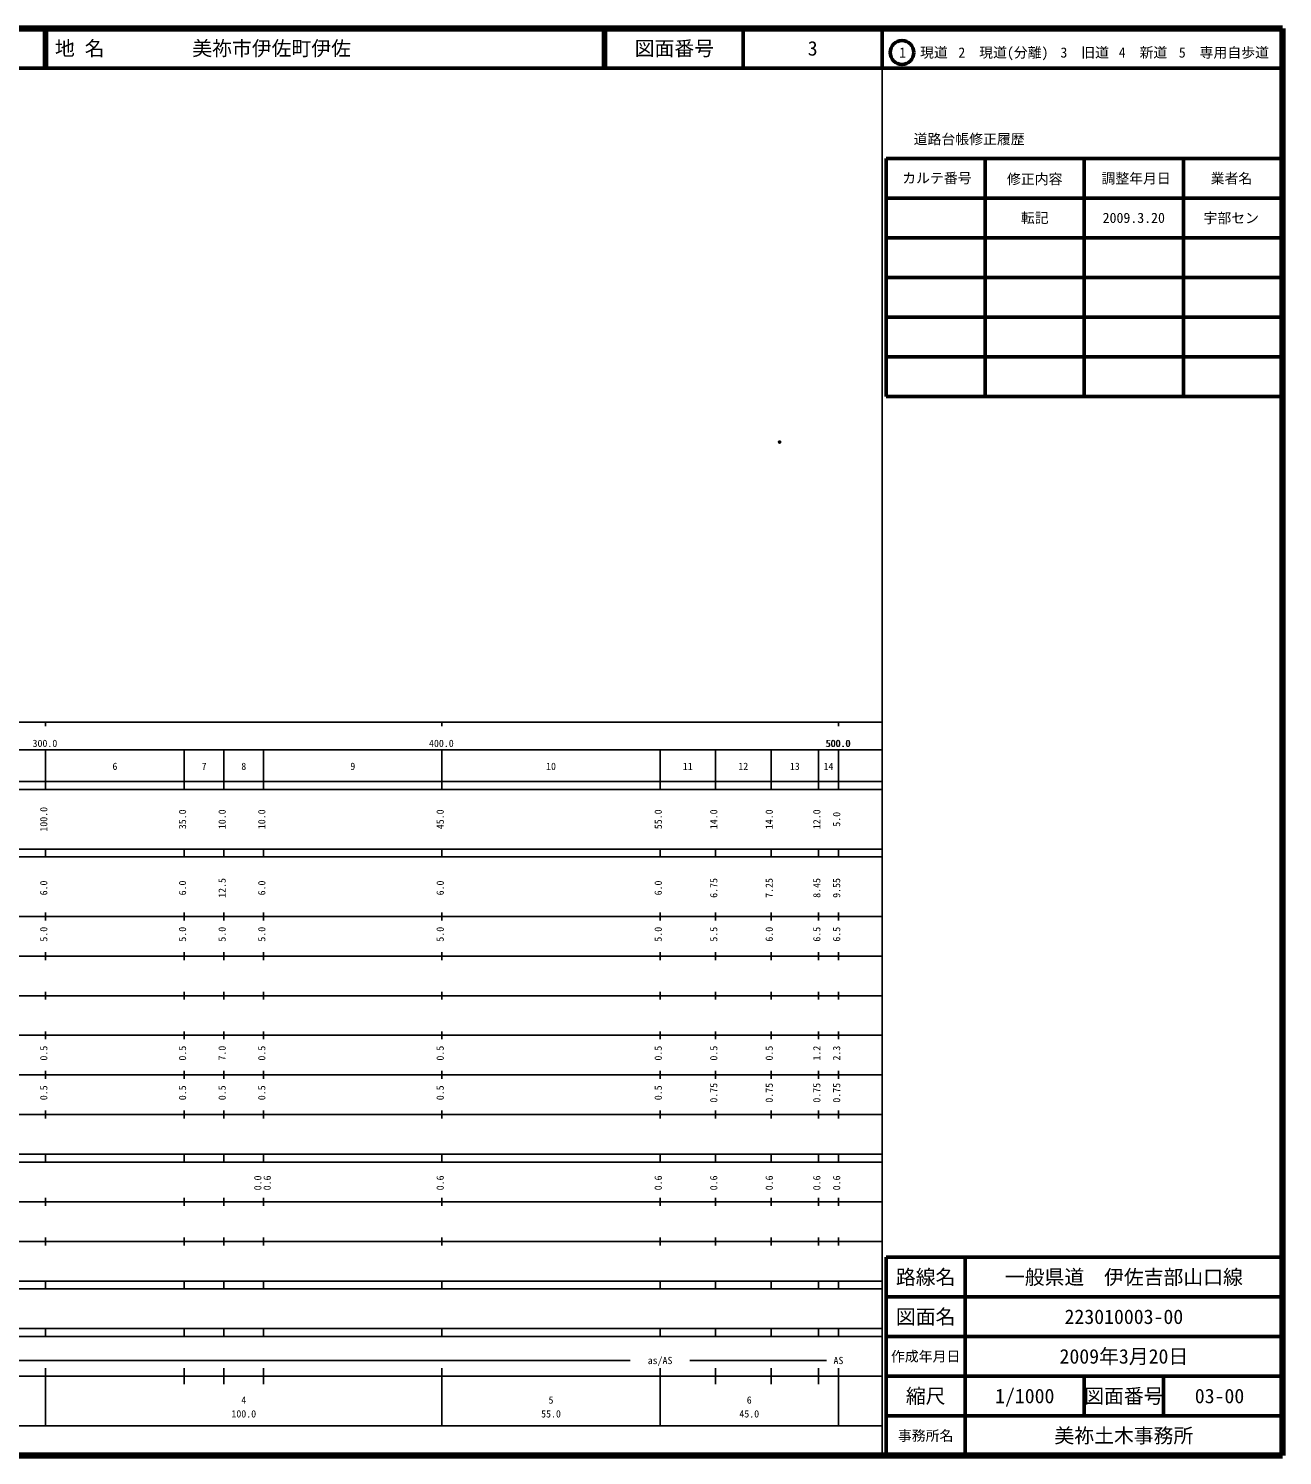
# Model space of a CAD drawing. Units: millimetres on the paper. Extents: x 40 to 680, y 20 to 380.
# Drawn here: x 363.7 to 680, y 20 to 380 of the extents above; entities that cross this region are included whole.
import ezdxf
from ezdxf.enums import TextEntityAlignment as Align

# ---------------------------------------------------------------- set-up
doc = ezdxf.new("R2010")
doc.units = ezdxf.units.MM
doc.header["$PDMODE"] = 32
doc.header["$PDSIZE"] = 0.5
doc.layers.add('M-OTRS', color=6, linetype='Continuous')
doc.layers.add('M-TTL-TXT', color=7, linetype='Continuous')
for name, color, linetype, lineweight in [('M-TTL', 2, 'Continuous', 140), ('M-TTL-BAND', 7, 'Continuous', 25), ('M-TTL-FRAM', 2, 'Continuous', 50), ('M-TTL-LINE', 7, 'Continuous', 50)]:
    doc.layers.add(name, color=color, linetype=linetype, lineweight=lineweight)
doc.styles.add('ＭＳ ゴシック', font='')
doc.styles.get('ＭＳ ゴシック').set_extended_font_data('MS Gothic')

msp = doc.modelspace()

# ---------------------------------------------------------------- linework, layer by layer
at = {"layer": 'M-OTRS'}
msp.add_point((553.171, 275.683), dxfattribs=at)
at = {"layer": 'M-TTL'}
for p, q in [((680, 380), (40, 380)), ((680, 20), (680, 380)), ((40, 20), (680, 20))]:
    msp.add_line(p, q, dxfattribs=at)
at = {"layer": 'M-TTL-BAND'}
for p, q in [((579, 20), (579, 370)), ((40, 205), (579, 205)), ((368, 205), (368, 204)), ((468, 205), (468, 204)), ((568, 205), (568, 204)), ((68, 198), (579, 198)), ((368, 188), (368, 198)), ((403, 188), (403, 198)), ((413, 188), (413, 198)), ((423, 188), (423, 198)), ((468, 188), (468, 198)), ((523, 188), (523, 198)), ((537, 188), (537, 198)), ((551, 188), (551, 198)), ((563, 188), (563, 198)), ((568, 188), (568, 198)), ((40, 190), (579, 190)), ((40, 188), (579, 188)), ((40, 173), (579, 173)), ((368, 171), (368, 173)), ((403, 171), (403, 173)), ((413, 171), (413, 173)), ((423, 171), (423, 173)), ((468, 171), (468, 173)), ((523, 171), (523, 173)), ((537, 171), (537, 173)), ((551, 171), (551, 173)), ((563, 171), (563, 173)), ((568, 171), (568, 173)), ((40, 171), (579, 171)), ((40, 156), (579, 156)), ((368, 155), (368, 157)), ((403, 155), (403, 157)), ((413, 155), (413, 157)), ((423, 155), (423, 157)), ((468, 155), (468, 157)), ((523, 155), (523, 157)), ((537, 155), (537, 157)), ((551, 155), (551, 157)), ((563, 155), (563, 157)), ((568, 155), (568, 157)), ((46, 146), (579, 146)), ((368, 145), (368, 147)), ((403, 145), (403, 147)), ((413, 145), (413, 147)), ((423, 145), (423, 147)), ((468, 145), (468, 147)), ((523, 145), (523, 147)), ((537, 145), (537, 147)), ((551, 145), (551, 147)), ((563, 145), (563, 147)), ((568, 145), (568, 147)), ((368, 135), (368, 137)), ((403, 135), (403, 137)), ((413, 135), (413, 137)), ((423, 135), (423, 137)), ((468, 135), (468, 137)), ((523, 135), (523, 137)), ((537, 135), (537, 137)), ((551, 135), (551, 137)), ((563, 135), (563, 137)), ((568, 135), (568, 137)), ((52, 136), (579, 136)), ((46, 126), (579, 126)), ((368, 125), (368, 127)), ((403, 125), (403, 127)), ((413, 125), (413, 127)), ((423, 125), (423, 127)), ((468, 125), (468, 127)), ((523, 125), (523, 127)), ((537, 125), (537, 127)), ((551, 125), (551, 127)), ((563, 125), (563, 127)), ((568, 125), (568, 127)), ((52, 116), (579, 116)), ((368, 115), (368, 117)), ((403, 115), (403, 117)), ((413, 115), (413, 117)), ((423, 115), (423, 117)), ((468, 115), (468, 117)), ((523, 115), (523, 117)), ((537, 115), (537, 117)), ((551, 115), (551, 117)), ((563, 115), (563, 117)), ((568, 115), (568, 117)), ((46, 106), (579, 106)), ((368, 105), (368, 107)), ((403, 105), (403, 107)), ((413, 105), (413, 107)), ((423, 105), (423, 107)), ((468, 105), (468, 107)), ((523, 105), (523, 107)), ((537, 105), (537, 107)), ((551, 105), (551, 107)), ((563, 105), (563, 107)), ((568, 105), (568, 107)), ((40, 96), (579, 96)), ((40, 94), (579, 94)), ((368, 94), (368, 96)), ((403, 94), (403, 96)), ((413, 94), (413, 96)), ((423, 94), (423, 96)), ((468, 94), (468, 96)), ((523, 94), (523, 96)), ((537, 94), (537, 96)), ((551, 94), (551, 96)), ((563, 94), (563, 96)), ((568, 94), (568, 96)), ((49, 84), (579, 84)), ((368, 83), (368, 85)), ((403, 83), (403, 85)), ((413, 83), (413, 85)), ((423, 83), (423, 85)), ((468, 83), (468, 85)), ((523, 83), (523, 85)), ((537, 83), (537, 85)), ((551, 83), (551, 85)), ((563, 83), (563, 85)), ((568, 83), (568, 85)), ((40, 74), (579, 74)), ((368, 73), (368, 75)), ((403, 73), (403, 75)), ((413, 73), (413, 75)), ((423, 73), (423, 75)), ((468, 73), (468, 75)), ((523, 73), (523, 75)), ((537, 73), (537, 75)), ((551, 73), (551, 75)), ((563, 73), (563, 75)), ((568, 73), (568, 75)), ((40, 64), (579, 64)), ((40, 62), (579, 62)), ((368, 62), (368, 64)), ((403, 62), (403, 64)), ((413, 62), (413, 64)), ((423, 62), (423, 64)), ((468, 62), (468, 64)), ((523, 62), (523, 64)), ((537, 62), (537, 64)), ((551, 62), (551, 64)), ((563, 62), (563, 64)), ((568, 62), (568, 64)), ((40, 52), (579, 52)), ((368, 50), (368, 52)), ((403, 50), (403, 52)), ((413, 50), (413, 52)), ((423, 50), (423, 52)), ((468, 50), (468, 52)), ((523, 50), (523, 52)), ((537, 50), (537, 52)), ((551, 50), (551, 52)), ((563, 50), (563, 52)), ((568, 50), (568, 52)), ((40, 50), (579, 50)), ((71, 44), (515.5, 44)), ((530.5, 44), (565, 44)), ((40, 40), (579, 40)), ((368, 27.5), (368, 42)), ((403, 38), (403, 42)), ((413, 38), (413, 42)), ((423, 38), (423, 42)), ((468, 27.5), (468, 42)), ((523, 27.5), (523, 42)), ((537, 38), (537, 42)), ((551, 38), (551, 42)), ((563, 38), (563, 42)), ((568, 27.5), (568, 42)), ((68, 27.5), (579, 27.5))]:
    msp.add_line(p, q, dxfattribs=at)
at = {"layer": 'M-TTL-FRAM'}
for p, q in [((580, 347.197), (580, 287.197)), ((580, 347.197), (680, 347.197)), ((580, 287.197), (680, 287.197)), ((680, 70), (580, 70)), ((580, 70), (580, 20))]:
    msp.add_line(p, q, dxfattribs=at)
at = {"layer": 'M-TTL-LINE'}
for p, q in [((367.75, 380), (367.75, 370)), ((368.25, 380), (368.25, 370)), ((508.747, 380), (508.747, 370)), ((509.247, 380), (509.247, 370)), ((543.997, 380), (543.997, 370)), ((579, 380), (579, 370)), ((40, 370), (680, 370)), ((605, 347.197), (605, 287.197)), ((630, 347.197), (630, 287.197)), ((655, 347.197), (655, 287.197)), ((580, 337.197), (680, 337.197)), ((580, 327.197), (680, 327.197)), ((580, 317.197), (680, 317.197)), ((580, 307.197), (680, 307.197)), ((580, 297.197), (680, 297.197)), ((600, 70), (600, 20)), ((680, 60), (580, 60)), ((680, 50), (580, 50)), ((680, 40), (580, 40)), ((630, 40), (630, 30)), ((650, 40), (650, 30)), ((680, 30), (580, 30))]:
    msp.add_line(p, q, dxfattribs=at)
msp.add_circle((584.031, 373.958), 3, dxfattribs=at)

# ---------------------------------------------------------------- texts
at = {"layer": 'M-TTL-BAND', "style": 'ＭＳ ゴシック'}
for s, p in [('300.0', (367.844, 198.195)), ('400.0', (467.844, 198.195)), ('500.0', (567.844, 198.195)), ('500.0', (568, 198.195)), ('6', (385.5, 192.405)), ('7', (408, 192.405)), ('8', (418, 192.405)), ('9', (445.5, 192.405)), ('10', (495.5, 192.405)), ('11', (530, 192.405)), ('12', (544, 192.405)), ('13', (557, 192.405)), ('14', (565.5, 192.405)), ('as/AS', (523, 42.5)), ('AS', (568, 42.5)), ('4', (418, 32.523)), ('5', (495.5, 32.523)), ('6', (545.5, 32.523)), ('100.0', (418, 29.033)), ('55.0', (495.5, 29.033)), ('45.0', (545.5, 29.033))]:
    msp.add_text(s, height=1.833, dxfattribs=at).set_placement(p, align=Align.BOTTOM_CENTER)
for s, p in [('100.0', (369, 180.5)), ('35.0', (404, 180.5)), ('10.0', (414, 180.5)), ('10.0', (424, 180.5)), ('45.0', (469, 180.5)), ('55.0', (524, 180.5)), ('14.0', (538, 180.5)), ('14.0', (552, 180.5)), ('12.0', (564, 180.5)), ('5.0', (569, 180.5)), ('6.0', (369, 163.174)), ('6.0', (404, 163.174)), ('12.5', (414, 163.174)), ('6.0', (424, 163.174)), ('6.0', (469, 163.174)), ('6.0', (524, 163.174)), ('6.75', (538, 163.174)), ('7.25', (552, 163.174)), ('8.45', (564, 163.174)), ('9.55', (569, 163.174)), ('5.0', (369, 151.5)), ('5.0', (404, 151.5)), ('5.0', (414, 151.5)), ('5.0', (424, 151.5)), ('5.0', (469, 151.5)), ('5.0', (524, 151.5)), ('5.5', (538, 151.5)), ('6.0', (552, 151.5)), ('6.5', (564, 151.5)), ('6.5', (569, 151.5)), ('0.5', (369, 121.5)), ('0.5', (404, 121.5)), ('7.0', (414, 121.5)), ('0.5', (424, 121.5)), ('0.5', (469, 121.5)), ('0.5', (524, 121.5)), ('0.5', (538, 121.5)), ('0.5', (552, 121.5)), ('1.2', (564, 121.5)), ('2.3', (569, 121.5)), ('0.5', (369, 111.5)), ('0.5', (404, 111.5)), ('0.5', (414, 111.5)), ('0.5', (424, 111.5)), ('0.5', (469, 111.5)), ('0.5', (524, 111.5)), ('0.75', (538, 111.5)), ('0.75', (552, 111.5)), ('0.75', (564, 111.5)), ('0.75', (569, 111.5)), ('0.0', (423, 88.764)), ('0.6', (425.37, 88.764)), ('0.6', (469, 88.764)), ('0.6', (524, 88.764)), ('0.6', (538, 88.764)), ('0.6', (552, 88.764)), ('0.6', (564, 88.764)), ('0.6', (569, 88.764))]:
    msp.add_text(s, height=1.833, rotation=90, dxfattribs=at).set_placement(p, align=Align.BOTTOM_CENTER)
at = {"layer": 'M-TTL-TXT', "style": 'ＭＳ ゴシック'}
for s, p in [('地 名', (370.38, 375)), ('美祢市伊佐町伊佐', (405.024, 375))]:
    msp.add_text(s, height=3.666, dxfattribs=at).set_placement(p, align=Align.MIDDLE_LEFT)
for s, height, p in [('図面番号', 3.666, (526.622, 375)), ('3', 3.666, (561.497, 375)), ('1\u3000現道', 2.566, (589.448, 373.958)), ('2\u3000現道(分離)', 2.566, (609.619, 373.958)), ('3\u3000旧道', 2.566, (630.121, 373.958)), ('4\u3000新道', 2.566, (644.824, 373.958)), ('5\u3000専用自歩道', 2.566, (665.228, 373.958)), ('道路台帳修正履歴', 2.566, (600.968, 352.113)), ('カルテ番号', 2.566, (592.839, 342.277)), ('修正内容', 2.566, (617.509, 342.023)), ('調整年月日', 2.566, (643.089, 342.197)), ('業者名', 2.566, (667.134, 342.197)), ('転記', 2.566, (617.5, 332.245)), ('2009.3.20', 2.566, (642.5, 332.245)), ('宇部セン', 2.566, (667.077, 332.189)), ('路線名', 3.666, (590, 65)), ('路線名', 3.666, (590, 65)), ('一般県道\u3000伊佐吉部山口線', 3.666, (640, 65)), ('図面名', 3.666, (590, 55)), ('図面名', 3.666, (590, 55)), ('223010003-00', 3.666, (640, 55)), ('2009年3月20日', 3.666, (640, 45)), ('作成年月日', 2.566, (590, 45)), ('作成年月日', 2.566, (590, 45)), ('縮尺', 3.666, (590, 35)), ('縮尺', 3.666, (590, 35)), ('1/1000', 3.666, (615, 35)), ('図面番号', 3.666, (640, 35)), ('図面番号', 3.666, (640, 35)), ('03-00', 3.666, (664.125, 35)), ('事務所名', 2.566, (590, 25)), ('事務所名', 2.566, (590, 25)), ('美祢土木事務所', 3.666, (640, 25))]:
    msp.add_text(s, height=height, dxfattribs=at).set_placement(p, align=Align.MIDDLE_CENTER)

doc.saveas('drawing.dxf')
